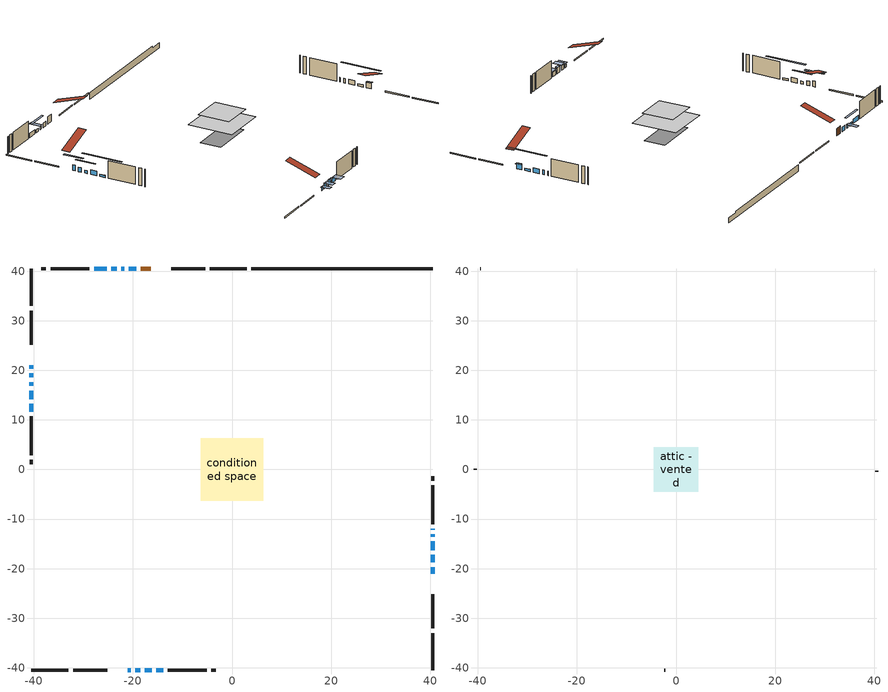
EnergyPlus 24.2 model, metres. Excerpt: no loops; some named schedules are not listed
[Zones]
conditioned space
 floor adiabatic (AdiabaticFloorConstruction): -6.29,-6.29 -6.29,6.29 6.29,6.29 6.29,-6.29 z3.2
 floor foundation (Slab1 construction): -6.16,-2.98 -6.16,2.98 6.16,2.98 6.16,-2.98 z-1.07
 wall outside (RimJoist1 construction): 2.95,40.46 -4.51,40.46 / -40.46,-40.46 -32.99,-40.46 / -40.46,40.46 -40.46,32.99 / 40.46,-40.46 40.46,-32.99 z0.76:1.06
 wall outside (RimJoist2 construction): -5.44,40.46 -12.3,40.46 / -32.06,-40.46 -25.21,-40.46 / -40.46,32.06 -40.46,25.21 / 40.46,-32.06 40.46,-25.21 z0.76:1.06
 wall outside (AdiabaticWallConstruction 1): -16.44,40.46 -18.43,40.46 z0.76:2.79
 wall outside (AdiabaticWallConstruction): -21.07,-40.46 -20.48,-40.46 / -21.78,40.46 -22.37,40.46 / -23.29,40.46 -24.36,40.46 z0.76:1.58; -19.55,-40.46 -18.53,-40.46 / -40.46,19.45 -40.46,18.58 / -19.36,40.46 -20.85,40.46 / -40.46,15.93 -40.46,14.19 / 40.46,-16.26 40.46,-14.52 / 40.46,-13.59 40.46,-13.04 / 40.46,-12.11 40.46,-11.99 / -25.29,40.46 -27.83,40.46 / -15.31,-40.46 -13.91,-40.46 z0.76:1.98; -40.46,21.06 -40.46,20.38 / 40.46,-21.06 40.46,-19.69 / -17.61,-40.46 -16.23,-40.46 z0.76:2.31; -40.46,17.65 -40.46,16.86 z0.76:1.55; 40.46,-18.76 40.46,-17.19 / -40.46,13.26 -40.46,11.69 z0.76:1.35
 wall outside (Wall1 construction): -28.76,40.46 -36.61,40.46 / -12.98,-40.46 -5.13,-40.46 / -40.46,10.76 -40.46,2.92 / 40.46,-11.06 40.46,-3.22 z0.76:5.64
 wall outside (Wall3 construction): -37.53,40.46 -38.45,40.46 / -4.2,-40.46 -3.29,-40.46 / -40.46,1.99 -40.46,1.07 / 40.46,-2.29 40.46,-1.37 z0.76:5.64
 wall foundation (FoundationWall1 construction): 3.88,40.46,-1.07 3.88,40.46,0.76 36.8,40.46,0.76 36.8,40.46,0.26 40.46,40.46,0.26 40.46,40.46,-1.07
 window (WindowConstruction 14): -21.06,-40.46 -20.48,-40.46 z0.76:1.57
 window (WindowConstruction 6): -19.55,-40.46 -18.53,-40.46 z0.76:1.98
 window (WindowConstruction 7): -40.46,21.06 -40.46,20.38 z0.76:2.31
 window (WindowConstruction 8): -40.46,19.45 -40.46,18.58 z0.76:1.98
 window (WindowConstruction 9): 40.46,-21.06 40.46,-19.69 z0.76:2.31
 window (WindowConstruction 10): -19.36,40.46 -20.85,40.46 z0.76:1.98
 window (WindowConstruction 11): -17.6,-40.46 -16.23,-40.46 z0.76:2.31
 window (WindowConstruction 12): -40.46,17.65 -40.46,16.86 z0.76:1.55
 window (WindowConstruction 15): -21.78,40.46 -22.37,40.46 z0.76:1.57
 window (WindowConstruction 13): -40.46,15.93 -40.46,14.19 z0.76:1.98
 window (WindowConstruction 16): 40.46,-18.76 40.46,-17.19 z0.76:1.35
 window (WindowConstruction 17): -40.46,13.26 -40.46,11.69 z0.76:1.35
 window (WindowConstruction): 40.46,-16.26 40.46,-14.52 z0.76:1.98
 window (WindowConstruction 1): 40.46,-13.59 40.46,-13.04 z0.76:1.98
 window (WindowConstruction 2): 40.46,-12.11 40.46,-11.99 z0.76:1.98
 window (WindowConstruction 3): -23.29,40.46 -24.36,40.46 z0.76:1.57
 window (WindowConstruction 4): -25.29,40.46 -27.83,40.46 z0.76:1.98
 window (WindowConstruction 5): -15.3,-40.46 -13.91,-40.46 z0.76:1.98
 door (Door): -16.44,40.46 -18.43,40.46 z0.76:2.79
 ceiling adiabatic (AdiabaticFloorConstruction): 6.29,-6.29 6.29,6.29 -6.29,6.29 -6.29,-6.29 z3.2
attic - vented
 floor to conditioned space (Floor1 construction Reversed): -4.45,-4.45 -4.45,4.45 4.45,4.45 4.45,-4.45 z5.64
 wall outside (Wall4 construction): -39.38,40.46 -39.53,40.46 / -2.36,-40.46 -2.21,-40.46 / -40.46,0.14 -40.46,-0.01 / 40.46,-0.44 40.46,-0.29 z0.76:5.64
 roof outside (Roof1 construction): -15.51,40.46,5.64 -15.51,31.79,8.53 -13.23,31.79,8.53 -13.23,40.46,5.64; -21.99,-40.46,5.64 -21.99,-31.79,8.53 -24.28,-31.79,8.53 -24.28,-40.46,5.64; -40.46,21.99,5.64 -31.79,21.99,8.53 -31.79,24.28,8.53 -40.46,24.28,5.64; 40.46,-21.99,5.64 31.79,-21.99,8.53 31.79,-24.28,8.53 40.46,-24.28,5.64
shading: -20.18,-40.46 -21.36,-40.46 -21.36,-42.9 -20.18,-42.9 z1.87; -18.24,-40.46 -19.85,-40.46 -19.85,-42.9 -18.24,-42.9 z2.28; -40.46,17.89 -40.46,23.55 -40.87,23.55 -40.87,17.89 z4.8; 40.46,-19.63 40.46,-21.12 41.07,-21.12 41.07,-19.63 z2.37; -16.17,-40.46 -17.67,-40.46 -17.67,-41.07 -16.17,-41.07 z2.37; -40.46,14.37 -40.46,20.14 -40.87,20.14 -40.87,14.37 z4.04; -22.66,40.46 -21.48,40.46 -21.48,43.51 -22.66,43.51 z1.87; 40.46,-12.26 40.46,-23.69 40.87,-23.69 40.87,-12.26 z6.27; -40.46,6.76 -40.46,18.19 -40.87,18.19 -40.87,6.76 z6.27; -26.85,40.46 -20.8,40.46 -20.8,40.87 -26.85,40.87 z4.06; -13.61,-40.46 -15.6,-40.46 -15.6,-42.9 -13.61,-42.9 z2.28
[Building]
Building 1: Terrain=Suburbs
[Site:Location]
Windsor AP_ON: Latitude {deg}=42.28; Longitude {deg}=-82.96; Time Zone {hr}=-5; Elevation {m}=190; Keep Site Location Information=Yes
[Site:GroundTemperature:Shallow]
6.34957, 4.46684, 4.31606, 5.20952, 8.79623, 12.3662, 15.4612, 17.4219, 17.5884, 15.9938, 12.9777, 9.51722
[Site:WaterMainsTemperature]
Calculation Method=Schedule; Temperature Schedule=mains temperature schedule
[Material] Roughness=Rough; Thermal Absorptance=0.9
Name | Thickness {m} | Conductivity {W/m-K} | Density {kg/m3} | Specific Heat {J/kg-K} | Solar Absorptance | Visible Absorptance
asphalt or fiberglass shingles | 0.00635 | 0.162714 | 1121.4 | 1465.45 | 0.4 | 0.4
ceiling stud and cavity | 0.1397 | 0.117363 | 65.682 | 1177.47 | 0.7 | 0.7
concrete 4.0 in. | 0.1016 | 1.803125 | 2242.8 | 837.4 | 0.7 | 0.7
concrete 8.0 in. | 0.2032 | 1.803125 | 2242.8 | 837.4 | 0.7 | 0.7
door material | 0.04445 | 0.053851 | 512.64 | 1214.23 | 0.7 | 0.7
exterior vertical ins | 0.00247931 | 0.029427 | 32.04 | 1214.23 | 0.7 | 0.7
floor covering | 0.0127 | 0.0433444 | 54.468 | 1339.84 | 0.6 | 0.6
floor rigid ins; wall rigid ins | 0.512978 | 0.029427 | 32.04 | 1214.23 | 0.7 | 0.7
floor stud and cavity | 0.1397 | 1.75129 | 37.0049 | 1207.88 | 0.7 | 0.7
furniture material conditioned space 1 | 0.1524 | 0.115458 | 640.8 | 1214.23 | 0.6 | 0.6
gypsum board | 0.00254 | 0.160291 | 801 | 837.4 | 0.6 | 0.6
gypsum board 1 | 0.0127 | 0.160291 | 801 | 837.4 | 0.6 | 0.6
gypsum board 2 | 0.0127 | 0.160291 | 801 | 837.4 | 0.7 | 0.7
osb sheathing 0.75 in. | 0.01905 | 0.115458 | 512.64 | 1214.23 | 0.7 | 0.7
rim joist stud and cavity | 0.0508 | 0.177588 | 50.32683 | 1063.81 | 0.6 | 0.6
rim joist stud and cavity 1 | 0.0508 | 0.182071 | 50.32683 | 1063.81 | 0.6 | 0.6
wall stud and cavity | 0.0889 | 0.204224 | 50.32683 | 1063.81 | 0.7 | 0.7
wall stud and cavity 1 | 0.0889 | 0.298361 | 50.32683 | 1063.81 | 0.7 | 0.7
wall stud and cavity 2 | 0.0889 | 6.9971 | 50.32683 | 1063.81 | 0.6 | 0.6
wall stud and cavity 3 | 0.0889 | 0.380278 | 52.3479 | 1209.89 | 0.7 | 0.7
wall stud and cavity 4 | 0.0889 | 0.391764 | 83.0341 | 1211.67 | 0.7 | 0.7
wood siding | 0.00254 | 0.102417 | 544.68 | 1172.36 | 0.25 | 0.25
wood siding 1; wood siding 2; wood siding 3 | 0.0254 | 0.102417 | 544.68 | 1172.36 | 0.7 | 0.7
[WindowMaterial:SimpleGlazingSystem]
Name | U-Factor {W/m2-K} | Solar Heat Gain Coefficient
WindowMaterial | 2.875907 | 0.52
WindowMaterial 1 | 2.89521 | 0.5
WindowMaterial 10 | 2.89237 | 0.56
WindowMaterial 11 | 2.989467 | 0.41
WindowMaterial 2 | 3.01445 | 0.22
WindowMaterial 3 | 2.93325 | 0.48
WindowMaterial 4 | 2.8884 | 0.54
WindowMaterial 5 | 2.87761 | 0.54
WindowMaterial 6 | 2.90373 | 0.52
WindowMaterial 7 | 2.91168 | 0.5
WindowMaterial 8 | 2.91111 | 0.49
WindowMaterial 9 | 2.86682 | 0.58
[Construction]
AdiabaticFloorConstruction: floor stud and cavity, floor rigid ins, osb sheathing 0.75 in., floor covering
AdiabaticWallConstruction: wood siding 2, wall rigid ins, wall stud and cavity 3, gypsum board 1
AdiabaticWallConstruction 1: wood siding 3, wall rigid ins, wall stud and cavity 3, gypsum board 1
Door: door material
Floor1 construction Reversed: gypsum board 1, ceiling stud and cavity
FoundationWall1 construction: concrete 8.0 in., gypsum board 2
furniture construction conditioned space 1: furniture material conditioned space 1
PartitionWallConstruction: gypsum board 1, wall stud and cavity 4, gypsum board 1
RimJoist1 construction: wood siding 1, rim joist stud and cavity
RimJoist2 construction: wood siding 1, rim joist stud and cavity 1
Roof1 construction: asphalt or fiberglass shingles
Slab1 construction: concrete 4.0 in.
Wall1 construction: wood siding, wall stud and cavity, gypsum board
Wall3 construction: wood siding, wall stud and cavity 1, gypsum board
Wall4 construction: wood siding, wall stud and cavity 2
WindowConstruction; WindowConstruction 11; WindowConstruction 13: WindowMaterial
WindowConstruction 1: WindowMaterial 1
WindowConstruction 10: WindowMaterial 8
WindowConstruction 12: WindowMaterial 9
WindowConstruction 14; WindowConstruction 15: WindowMaterial 10
WindowConstruction 16; WindowConstruction 17: WindowMaterial 11
WindowConstruction 2: WindowMaterial 2
WindowConstruction 3: WindowMaterial 3
WindowConstruction 4: WindowMaterial 4
WindowConstruction 5: WindowMaterial 5
WindowConstruction 6: WindowMaterial 6
WindowConstruction 7; WindowConstruction 8; WindowConstruction 9: WindowMaterial 7
[Zone] Multiplier=1; Part of Total Floor Area=Yes
Name | Volume {m3}
attic - vented | 37.1129
conditioned space | 527.6
[Space]
Name | Zone | Volume {m3}
attic - vented 1 | attic - vented | 37.1129
conditioned space 1 | conditioned space | 527.6
[ZoneInfiltration:EffectiveLeakageArea]
infil attic - vented 1: Zone or Space=attic - vented 1; Schedule=Always On Discrete; Effective Air Leakage Area {cm2}=3517.78; Stack Coefficient=0.000539982; Wind Coefficient=1.57004e-05
[ZoneMixing]
whole house fan mix: Zone or Space=attic - vented; Schedule=Always On Continuous; Design Flow Rate Calculation Method=Flow/Zone; Design Flow Rate {m3/s}=0; Source Zone or Space=conditioned space
[SurfaceProperty:ExposedFoundationPerimeter]
Slab1: Exposed Perimeter Calculation Method=TotalExposedPerimeter; Total Exposed Perimeter {m}=36.577
[InternalMass] Zone or ZoneList=conditioned space; Space or SpaceList=conditioned space 1
Name | Construction | Surface Area {m2}
furniture mass conditioned space 1 | furniture construction conditioned space 1 | 92.7202
partition wall mass | PartitionWallConstruction | 231.801
[Lights]
interior lighting: Zone or ZoneList or Space or SpaceList=conditioned space 1; Schedule=interior lighting schedule; Design Level Calculation Method=LightingLevel; Lighting Level {W}=343.2; Return Air Fraction=0; Fraction Radiant=0.6; Fraction Visible=0.2; Fraction Replaceable=1
[People]
occupants: Zone or ZoneList or Space or SpaceList=conditioned space 1; Number of People Schedule=occupants schedule; Number of People Calculation Method=People; Number of People=3; Fraction Radiant=0.314171; Sensible Heat Fraction=0.56303; Activity Level Schedule=occupants activity schedule; Carbon Dioxide Generation Rate {m3/s-W}=0; Enable ASHRAE 55 Comfort Warnings=No; Mean Radiant Temperature Calculation Type=EnclosureAveraged
[ElectricEquipment] Zone or ZoneList or Space or SpaceList=conditioned space 1; Design Level Calculation Method=EquipmentLevel
Name | Schedule | Design Level {W} | Fraction Latent | Fraction Radiant | Fraction Lost
clothes dryer | clothes dryer schedule | 140.772 | 0.015 | 0.081 | 0.85
clothes washer | clothes washer schedule | 32.1985 | 0.03 | 0.162 | 0.7
cooking range | cooking range schedule | 215.147 | 0.08 | 0.432 | 0.2
dishwasher | dishwasher schedule | 66.8632 | 0.3 | 0.18 | 0.4
fridge | fridge schedule | 72.9452 | 0 | 0.6 | 0
mech vent bath fan 0 | mech vent bath fan 0 schedule | 50.2 | 0 | 0 | 1
mech vent bath fan 1 | mech vent bath fan 1 schedule | 50.2 | 0 | 0 | 1
mech vent house fan | mech vent house fan schedule | 0 | 0 | 0 | 1
mech vent house fan cfis | mech vent house fan cfis schedule | 0 | 0 | 0 | 0
misc plug loads | misc plug loads schedule | 494.7 | 0.045 | 0.513 | 0.1
whole house fan | Always On Discrete | 0 | 0 | 0 | 1
[OtherEquipment] Zone or ZoneList or Space or SpaceList=conditioned space 1; Design Level Calculation Method=EquipmentLevel
Name | Fuel Type | Schedule | Design Level {W} | Fraction Latent | Fraction Radiant | Fraction Lost
clothes dryer 1 | Electricity | clothes dryer schedule | 0 | 0.015 | 0.081 | 0.85
cooking range 1 | Electricity | cooking range schedule | 0 | 0.08 | 0.432 | 0.2
general water use latent | None | general water use schedule | 62.594 | 1 | 0 | 0
general water use sensible | None | general water use schedule | -61.6891 | 0 | 0.6 | 0
mech vent house fan latent load | None | Always On Discrete | 0 | 1 | 0 | 0
mech vent house fan sensible load | None | Always On Discrete | 0 | 0 | 0 | 0
water heater energy adjustment1 | NaturalGas | Always On Discrete | 0.01 | 0 | 0 | 1
[ZoneInfiltration:DesignFlowRate] Zone or ZoneList or Space or SpaceList=conditioned space 1; Schedule=Always On Discrete; Design Flow Rate Calculation Method=Flow/Zone; Design Flow Rate {m3/s}=0
infil flow; natural vent flow; whole house fan flow
[Foundation:Kiva]
Foundation Kiva 1: Initial Indoor Air Temperature {C}=18; Wall Height Above Grade {m}=0.759988; Wall Depth Below Slab {m}=0.2032; Custom Block Material Name 1=exterior vertical ins; Custom Block Depth 1 {m}=1.82999; Custom Block X Position 1 {m}=0.2159; Custom Block Z Position 1 {m}=0
[Foundation:Kiva:Settings]
Soil Conductivity {W/m-K}=0.849921; Soil Density {kg/m3}=1842.3; Soil Specific Heat {J/kg-K}=418.7; Ground Solar Absorptivity=0.9; Ground Thermal Absorptivity=0.9; Ground Surface Roughness {m}=0.03; Far-Field Width {m}=40; Deep-Ground Boundary Condition=ZeroFlux; Deep-Ground Depth {m}=40; Minimum Cell Dimension {m}=0.2; Maximum Cell Growth Coefficient=3; Simulation Timestep=Timestep
[Exterior:Lights]
exterior lighting: Schedule=exterior lighting schedule; Design Level {W}=75.6
[Schedule:Constant]
Name | Hourly Value
Always On Continuous; mech vent house fan schedule; mech vent house fan cfis schedule; Always On Discrete | 1
occupants activity schedule | 117.228
fridge schedule | 0
[Schedule:Week:Daily]
interior lighting schedule Week Rule - Jan1-Jan27: interior lighting schedule day, interior lighting schedule day, interior lighting schedule day, interior lighting schedule day, interior lighting schedule day, interior lighting schedule day, interior lighting schedule day, interior lighting schedule default day, interior lighting schedule default day, interior lighting schedule default day, interior lighting schedule default day, interior lighting schedule default day
interior lighting schedule Week Rule - Jan28-Feb3: interior lighting schedule day, interior lighting schedule day, interior lighting schedule day, interior lighting schedule day, interior lighting schedule day 1, interior lighting schedule day 1, interior lighting schedule day 1, interior lighting schedule default day, interior lighting schedule default day, interior lighting schedule default day, interior lighting schedule default day, interior lighting schedule default day
interior lighting schedule Week Rule - Feb4-Feb24: interior lighting schedule day 1, interior lighting schedule day 1, interior lighting schedule day 1, interior lighting schedule day 1, interior lighting schedule day 1, interior lighting schedule day 1, interior lighting schedule day 1, interior lighting schedule default day, interior lighting schedule default day, interior lighting schedule default day, interior lighting schedule default day, interior lighting schedule default day
interior lighting schedule Week Rule - Feb25-Mar3: interior lighting schedule day 1, interior lighting schedule day 1, interior lighting schedule day 1, interior lighting schedule day 1, interior lighting schedule day 2, interior lighting schedule day 2, interior lighting schedule day 2, interior lighting schedule default day, interior lighting schedule default day, interior lighting schedule default day, interior lighting schedule default day, interior lighting schedule default day
interior lighting schedule Week Rule - Mar4-Mar31: interior lighting schedule day 2, interior lighting schedule day 2, interior lighting schedule day 2, interior lighting schedule day 2, interior lighting schedule day 2, interior lighting schedule day 2, interior lighting schedule day 2, interior lighting schedule default day, interior lighting schedule default day, interior lighting schedule default day, interior lighting schedule default day, interior lighting schedule default day
interior lighting schedule Week Rule - Apr1-Apr28: interior lighting schedule day 3, interior lighting schedule day 3, interior lighting schedule day 3, interior lighting schedule day 3, interior lighting schedule day 3, interior lighting schedule day 3, interior lighting schedule day 3, interior lighting schedule default day, interior lighting schedule default day, interior lighting schedule default day, interior lighting schedule default day, interior lighting schedule default day
interior lighting schedule Week Rule - Apr29-May5: interior lighting schedule day 3, interior lighting schedule day 3, interior lighting schedule day 4, interior lighting schedule day 4, interior lighting schedule day 4, interior lighting schedule day 4, interior lighting schedule day 4, interior lighting schedule default day, interior lighting schedule default day, interior lighting schedule default day, interior lighting schedule default day, interior lighting schedule default day
interior lighting schedule Week Rule - May6-May26: interior lighting schedule day 4, interior lighting schedule day 4, interior lighting schedule day 4, interior lighting schedule day 4, interior lighting schedule day 4, interior lighting schedule day 4, interior lighting schedule day 4, interior lighting schedule default day, interior lighting schedule default day, interior lighting schedule default day, interior lighting schedule default day, interior lighting schedule default day
interior lighting schedule Week Rule - May27-Jun2: interior lighting schedule day 4, interior lighting schedule day 4, interior lighting schedule day 4, interior lighting schedule day 4, interior lighting schedule day 4, interior lighting schedule day 5, interior lighting schedule day 5, interior lighting schedule default day, interior lighting schedule default day, interior lighting schedule default day, interior lighting schedule default day, interior lighting schedule default day
interior lighting schedule Week Rule - Jun3-Jun30: interior lighting schedule day 5, interior lighting schedule day 5, interior lighting schedule day 5, interior lighting schedule day 5, interior lighting schedule day 5, interior lighting schedule day 5, interior lighting schedule day 5, interior lighting schedule default day, interior lighting schedule default day, interior lighting schedule default day, interior lighting schedule default day, interior lighting schedule default day
interior lighting schedule Week Rule - Jul1-Jul28: interior lighting schedule day 6, interior lighting schedule day 6, interior lighting schedule day 6, interior lighting schedule day 6, interior lighting schedule day 6, interior lighting schedule day 6, interior lighting schedule day 6, interior lighting schedule default day, interior lighting schedule default day, interior lighting schedule default day, interior lighting schedule default day, interior lighting schedule default day
interior lighting schedule Week Rule - Jul29-Aug4: interior lighting schedule day 6, interior lighting schedule day 6, interior lighting schedule day 6, interior lighting schedule day 7, interior lighting schedule day 7, interior lighting schedule day 7, interior lighting schedule day 7, interior lighting schedule default day, interior lighting schedule default day, interior lighting schedule default day, interior lighting schedule default day, interior lighting schedule default day
interior lighting schedule Week Rule - Aug5-Aug25: interior lighting schedule day 7, interior lighting schedule day 7, interior lighting schedule day 7, interior lighting schedule day 7, interior lighting schedule day 7, interior lighting schedule day 7, interior lighting schedule day 7, interior lighting schedule default day, interior lighting schedule default day, interior lighting schedule default day, interior lighting schedule default day, interior lighting schedule default day
interior lighting schedule Week Rule - Aug26-Sep1: interior lighting schedule day 7, interior lighting schedule day 7, interior lighting schedule day 7, interior lighting schedule day 7, interior lighting schedule day 7, interior lighting schedule day 7, interior lighting schedule day 8, interior lighting schedule default day, interior lighting schedule default day, interior lighting schedule default day, interior lighting schedule default day, interior lighting schedule default day
interior lighting schedule Week Rule - Sep2-Sep29: interior lighting schedule day 8, interior lighting schedule day 8, interior lighting schedule day 8, interior lighting schedule day 8, interior lighting schedule day 8, interior lighting schedule day 8, interior lighting schedule day 8, interior lighting schedule default day, interior lighting schedule default day, interior lighting schedule default day, interior lighting schedule default day, interior lighting schedule default day
interior lighting schedule Week Rule - Sep30-Oct6: interior lighting schedule day 8, interior lighting schedule day 9, interior lighting schedule day 9, interior lighting schedule day 9, interior lighting schedule day 9, interior lighting schedule day 9, interior lighting schedule day 9, interior lighting schedule default day, interior lighting schedule default day, interior lighting schedule default day, interior lighting schedule default day, interior lighting schedule default day
interior lighting schedule Week Rule - Oct7-Oct27: interior lighting schedule day 9, interior lighting schedule day 9, interior lighting schedule day 9, interior lighting schedule day 9, interior lighting schedule day 9, interior lighting schedule day 9, interior lighting schedule day 9, interior lighting schedule default day, interior lighting schedule default day, interior lighting schedule default day, interior lighting schedule default day, interior lighting schedule default day
interior lighting schedule Week Rule - Oct28-Nov3: interior lighting schedule day 9, interior lighting schedule day 9, interior lighting schedule day 9, interior lighting schedule day 9, interior lighting schedule day 10, interior lighting schedule day 10, interior lighting schedule day 10, interior lighting schedule default day, interior lighting schedule default day, interior lighting schedule default day, interior lighting schedule default day, interior lighting schedule default day
interior lighting schedule Week Rule - Nov4-Nov24: interior lighting schedule day 10, interior lighting schedule day 10, interior lighting schedule day 10, interior lighting schedule day 10, interior lighting schedule day 10, interior lighting schedule day 10, interior lighting schedule day 10, interior lighting schedule default day, interior lighting schedule default day, interior lighting schedule default day, interior lighting schedule default day, interior lighting schedule default day
interior lighting schedule Week Rule - Nov25-Dec1: interior lighting schedule day 10, interior lighting schedule day 10, interior lighting schedule day 10, interior lighting schedule day 10, interior lighting schedule day 10, interior lighting schedule day 10, interior lighting schedule day 11, interior lighting schedule default day, interior lighting schedule default day, interior lighting schedule default day, interior lighting schedule default day, interior lighting schedule default day
interior lighting schedule Week Rule - Dec2-Dec31: interior lighting schedule day 11, interior lighting schedule day 11, interior lighting schedule day 11, interior lighting schedule day 11, interior lighting schedule day 11, interior lighting schedule day 11, interior lighting schedule day 11, interior lighting schedule default day, interior lighting schedule default day, interior lighting schedule default day, interior lighting schedule default day, interior lighting schedule default day
occupants schedule Week Rule - Jan1-Dec31: occupants schedule day, occupants schedule day, occupants schedule day, occupants schedule day, occupants schedule day, occupants schedule day, occupants schedule day, occupants schedule default day, occupants schedule default day, occupants schedule default day, occupants schedule default day, occupants schedule default day
clothes dryer schedule Week Rule - Jan1-Dec31: clothes dryer schedule day, clothes dryer schedule day, clothes dryer schedule day, clothes dryer schedule day, clothes dryer schedule day, clothes dryer schedule day, clothes dryer schedule day, clothes dryer schedule default day, clothes dryer schedule default day, clothes dryer schedule default day, clothes dryer schedule default day, clothes dryer schedule default day
clothes washer schedule Week Rule - Jan1-Dec31: clothes washer schedule day, clothes washer schedule day, clothes washer schedule day, clothes washer schedule day, clothes washer schedule day, clothes washer schedule day, clothes washer schedule day, clothes washer schedule default day, clothes washer schedule default day, clothes washer schedule default day, clothes washer schedule default day, clothes washer schedule default day
cooking range schedule Week Rule - Jan1-Dec31: cooking range schedule day, cooking range schedule day, cooking range schedule day, cooking range schedule day, cooking range schedule day, cooking range schedule day, cooking range schedule day, cooking range schedule default day, cooking range schedule default day, cooking range schedule default day, cooking range schedule default day, cooking range schedule default day
dishwasher schedule Week Rule - Jan1-Dec31: dishwasher schedule day, dishwasher schedule day, dishwasher schedule day, dishwasher schedule day, dishwasher schedule day, dishwasher schedule day, dishwasher schedule day, dishwasher schedule default day, dishwasher schedule default day, dishwasher schedule default day, dishwasher schedule default day, dishwasher schedule default day
mech vent bath fan 0 schedule Week Rule - Jan1-Dec31: mech vent bath fan 0 schedule day, mech vent bath fan 0 schedule day, mech vent bath fan 0 schedule day, mech vent bath fan 0 schedule day, mech vent bath fan 0 schedule day, mech vent bath fan 0 schedule day, mech vent bath fan 0 schedule day, mech vent bath fan 0 schedule default day, mech vent bath fan 0 schedule default day, mech vent bath fan 0 schedule default day, mech vent bath fan 0 schedule default day, mech vent bath fan 0 schedule default day
mech vent bath fan 1 schedule Week Rule - Jan1-Dec31: mech vent bath fan 1 schedule day, mech vent bath fan 1 schedule day, mech vent bath fan 1 schedule day, mech vent bath fan 1 schedule day, mech vent bath fan 1 schedule day, mech vent bath fan 1 schedule day, mech vent bath fan 1 schedule day, mech vent bath fan 1 schedule default day, mech vent bath fan 1 schedule default day, mech vent bath fan 1 schedule default day, mech vent bath fan 1 schedule default day, mech vent bath fan 1 schedule default day
misc plug loads schedule Week Rule - Jan1-Dec31: misc plug loads schedule day, misc plug loads schedule day, misc plug loads schedule day, misc plug loads schedule day, misc plug loads schedule day, misc plug loads schedule day, misc plug loads schedule day, misc plug loads schedule default day, misc plug loads schedule default day, misc plug loads schedule default day, misc plug loads schedule default day, misc plug loads schedule default day
general water use schedule Week Rule - Jan1-Dec31: general water use schedule day, general water use schedule day, general water use schedule day, general water use schedule day, general water use schedule day, general water use schedule day, general water use schedule day, general water use schedule default day, general water use schedule default day, general water use schedule default day, general water use schedule default day, general water use schedule default day
exterior lighting schedule Week Rule - Jan1-Jan27: exterior lighting schedule day, exterior lighting schedule day, exterior lighting schedule day, exterior lighting schedule day, exterior lighting schedule day, exterior lighting schedule day, exterior lighting schedule day, exterior lighting schedule default day, exterior lighting schedule default day, exterior lighting schedule default day, exterior lighting schedule default day, exterior lighting schedule default day
exterior lighting schedule Week Rule - Jan28-Feb3: exterior lighting schedule day, exterior lighting schedule day, exterior lighting schedule day, exterior lighting schedule day, exterior lighting schedule day 1, exterior lighting schedule day 1, exterior lighting schedule day 1, exterior lighting schedule default day, exterior lighting schedule default day, exterior lighting schedule default day, exterior lighting schedule default day, exterior lighting schedule default day
exterior lighting schedule Week Rule - Feb4-Feb24: exterior lighting schedule day 1, exterior lighting schedule day 1, exterior lighting schedule day 1, exterior lighting schedule day 1, exterior lighting schedule day 1, exterior lighting schedule day 1, exterior lighting schedule day 1, exterior lighting schedule default day, exterior lighting schedule default day, exterior lighting schedule default day, exterior lighting schedule default day, exterior lighting schedule default day
exterior lighting schedule Week Rule - Feb25-Mar3: exterior lighting schedule day 1, exterior lighting schedule day 1, exterior lighting schedule day 1, exterior lighting schedule day 1, exterior lighting schedule day 2, exterior lighting schedule day 2, exterior lighting schedule day 2, exterior lighting schedule default day, exterior lighting schedule default day, exterior lighting schedule default day, exterior lighting schedule default day, exterior lighting schedule default day
exterior lighting schedule Week Rule - Mar4-Mar31: exterior lighting schedule day 2, exterior lighting schedule day 2, exterior lighting schedule day 2, exterior lighting schedule day 2, exterior lighting schedule day 2, exterior lighting schedule day 2, exterior lighting schedule day 2, exterior lighting schedule default day, exterior lighting schedule default day, exterior lighting schedule default day, exterior lighting schedule default day, exterior lighting schedule default day
exterior lighting schedule Week Rule - Apr1-Apr28: exterior lighting schedule day 3, exterior lighting schedule day 3, exterior lighting schedule day 3, exterior lighting schedule day 3, exterior lighting schedule day 3, exterior lighting schedule day 3, exterior lighting schedule day 3, exterior lighting schedule default day, exterior lighting schedule default day, exterior lighting schedule default day, exterior lighting schedule default day, exterior lighting schedule default day
exterior lighting schedule Week Rule - Apr29-May5: exterior lighting schedule day 3, exterior lighting schedule day 3, exterior lighting schedule day 4, exterior lighting schedule day 4, exterior lighting schedule day 4, exterior lighting schedule day 4, exterior lighting schedule day 4, exterior lighting schedule default day, exterior lighting schedule default day, exterior lighting schedule default day, exterior lighting schedule default day, exterior lighting schedule default day
exterior lighting schedule Week Rule - May6-May26: exterior lighting schedule day 4, exterior lighting schedule day 4, exterior lighting schedule day 4, exterior lighting schedule day 4, exterior lighting schedule day 4, exterior lighting schedule day 4, exterior lighting schedule day 4, exterior lighting schedule default day, exterior lighting schedule default day, exterior lighting schedule default day, exterior lighting schedule default day, exterior lighting schedule default day
exterior lighting schedule Week Rule - May27-Jun2: exterior lighting schedule day 4, exterior lighting schedule day 4, exterior lighting schedule day 4, exterior lighting schedule day 4, exterior lighting schedule day 4, exterior lighting schedule day 5, exterior lighting schedule day 5, exterior lighting schedule default day, exterior lighting schedule default day, exterior lighting schedule default day, exterior lighting schedule default day, exterior lighting schedule default day
exterior lighting schedule Week Rule - Jun3-Jun30: exterior lighting schedule day 5, exterior lighting schedule day 5, exterior lighting schedule day 5, exterior lighting schedule day 5, exterior lighting schedule day 5, exterior lighting schedule day 5, exterior lighting schedule day 5, exterior lighting schedule default day, exterior lighting schedule default day, exterior lighting schedule default day, exterior lighting schedule default day, exterior lighting schedule default day
exterior lighting schedule Week Rule - Jul1-Jul28: exterior lighting schedule day 6, exterior lighting schedule day 6, exterior lighting schedule day 6, exterior lighting schedule day 6, exterior lighting schedule day 6, exterior lighting schedule day 6, exterior lighting schedule day 6, exterior lighting schedule default day, exterior lighting schedule default day, exterior lighting schedule default day, exterior lighting schedule default day, exterior lighting schedule default day
exterior lighting schedule Week Rule - Jul29-Aug4: exterior lighting schedule day 6, exterior lighting schedule day 6, exterior lighting schedule day 6, exterior lighting schedule day 7, exterior lighting schedule day 7, exterior lighting schedule day 7, exterior lighting schedule day 7, exterior lighting schedule default day, exterior lighting schedule default day, exterior lighting schedule default day, exterior lighting schedule default day, exterior lighting schedule default day
exterior lighting schedule Week Rule - Aug5-Aug25: exterior lighting schedule day 7, exterior lighting schedule day 7, exterior lighting schedule day 7, exterior lighting schedule day 7, exterior lighting schedule day 7, exterior lighting schedule day 7, exterior lighting schedule day 7, exterior lighting schedule default day, exterior lighting schedule default day, exterior lighting schedule default day, exterior lighting schedule default day, exterior lighting schedule default day
exterior lighting schedule Week Rule - Aug26-Sep1: exterior lighting schedule day 7, exterior lighting schedule day 7, exterior lighting schedule day 7, exterior lighting schedule day 7, exterior lighting schedule day 7, exterior lighting schedule day 7, exterior lighting schedule day 8, exterior lighting schedule default day, exterior lighting schedule default day, exterior lighting schedule default day, exterior lighting schedule default day, exterior lighting schedule default day
[Schedule:Year]
interior lighting schedule: interior lighting schedule Week Rule - Jan1-Jan27, 1, 1, 1, 27, interior lighting schedule Week Rule - Jan28-Feb3, 1, 28, 2, 3, interior lighting schedule Week Rule - Feb4-Feb24, 2, 4, 2, 24, interior lighting schedule Week Rule - Feb25-Mar3, 2, 25, 3, 3, interior lighting schedule Week Rule - Mar4-Mar31, 3, 4, 3, 31, interior lighting schedule Week Rule - Apr1-Apr28, 4, 1, 4, 28, interior lighting schedule Week Rule - Apr29-May5, 4, 29, 5, 5, interior lighting schedule Week Rule - May6-May26, 5, 6, 5, 26, interior lighting schedule Week Rule - May27-Jun2, 5, 27, 6, 2, interior lighting schedule Week Rule - Jun3-Jun30, 6, 3, 6, 30, interior lighting schedule Week Rule - Jul1-Jul28, 7, 1, 7, 28, interior lighting schedule Week Rule - Jul29-Aug4, 7, 29, 8, 4, interior lighting schedule Week Rule - Aug5-Aug25, 8, 5, 8, 25, interior lighting schedule Week Rule - Aug26-Sep1, 8, 26, 9, 1, interior lighting schedule Week Rule - Sep2-Sep29, 9, 2, 9, 29, interior lighting schedule Week Rule - Sep30-Oct6, 9, 30, 10, 6, interior lighting schedule Week Rule - Oct7-Oct27, 10, 7, 10, 27, interior lighting schedule Week Rule - Oct28-Nov3, 10, 28, 11, 3, interior lighting schedule Week Rule - Nov4-Nov24, 11, 4, 11, 24, interior lighting schedule Week Rule - Nov25-Dec1, 11, 25, 12, 1, interior lighting schedule Week Rule - Dec2-Dec31, 12, 2, 12, 31
occupants schedule: occupants schedule Week Rule - Jan1-Dec31, 1, 1, 12, 31
clothes dryer schedule: clothes dryer schedule Week Rule - Jan1-Dec31, 1, 1, 12, 31
clothes washer schedule: clothes washer schedule Week Rule - Jan1-Dec31, 1, 1, 12, 31
cooking range schedule: cooking range schedule Week Rule - Jan1-Dec31, 1, 1, 12, 31
dishwasher schedule: dishwasher schedule Week Rule - Jan1-Dec31, 1, 1, 12, 31
mech vent bath fan 0 schedule: mech vent bath fan 0 schedule Week Rule - Jan1-Dec31, 1, 1, 12, 31
mech vent bath fan 1 schedule: mech vent bath fan 1 schedule Week Rule - Jan1-Dec31, 1, 1, 12, 31
misc plug loads schedule: misc plug loads schedule Week Rule - Jan1-Dec31, 1, 1, 12, 31
general water use schedule: general water use schedule Week Rule - Jan1-Dec31, 1, 1, 12, 31
exterior lighting schedule: exterior lighting schedule Week Rule - Jan1-Jan27, 1, 1, 1, 27, exterior lighting schedule Week Rule - Jan28-Feb3, 1, 28, 2, 3, exterior lighting schedule Week Rule - Feb4-Feb24, 2, 4, 2, 24, exterior lighting schedule Week Rule - Feb25-Mar3, 2, 25, 3, 3, exterior lighting schedule Week Rule - Mar4-Mar31, 3, 4, 3, 31, exterior lighting schedule Week Rule - Apr1-Apr28, 4, 1, 4, 28, exterior lighting schedule Week Rule - Apr29-May5, 4, 29, 5, 5, exterior lighting schedule Week Rule - May6-May26, 5, 6, 5, 26, exterior lighting schedule Week Rule - May27-Jun2, 5, 27, 6, 2, exterior lighting schedule Week Rule - Jun3-Jun30, 6, 3, 6, 30, exterior lighting schedule Week Rule - Jul1-Jul28, 7, 1, 7, 28, exterior lighting schedule Week Rule - Jul29-Aug4, 7, 29, 8, 4, exterior lighting schedule Week Rule - Aug5-Aug25, 8, 5, 8, 25, exterior lighting schedule Week Rule - Aug26-Sep1, 8, 26, 9, 1, exterior lighting schedule Week Rule - Sep2-Sep29, 9, 2, 9, 29, exterior lighting schedule Week Rule - Sep30-Oct6, 9, 30, 10, 6, exterior lighting schedule Week Rule - Oct7-Oct27, 10, 7, 10, 27, exterior lighting schedule Week Rule - Oct28-Nov3, 10, 28, 11, 3, exterior lighting schedule Week Rule - Nov4-Nov24, 11, 4, 11, 24, exterior lighting schedule Week Rule - Nov25-Dec1, 11, 25, 12, 1, exterior lighting schedule Week Rule - Dec2-Dec31, 12, 2, 12, 31
[Schedule:Compact]
mains temperature schedule: Through: 01/01, For: AllDays, Until: 24:00, 9.71556, Through: 01/02, For: AllDays, Until: 24:00, 9.65056, Through: 01/03, For: AllDays, Until: 24:00, 9.58667, Through: 01/04, For: AllDays, Until: 24:00, 9.52389, Through: 01/05, For: AllDays, Until: 24:00, 9.46278, Through: 01/06, For: AllDays, Until: 24:00, 9.40278, Through: 01/07, For: AllDays, Until: 24:00, 9.34444, Through: 01/08, For: AllDays, Until: 24:00, 9.28778, Through: 01/09, For: AllDays, Until: 24:00, 9.23222, Through: 01/10, For: AllDays, Until: 24:00, 9.17778, Through: 01/11, For: AllDays, Until: 24:00, 9.125, Through: 01/12, For: AllDays, Until: 24:00, 9.07389, Through: 01/13, For: AllDays, Until: 24:00, 9.02444, Through: 01/14, For: AllDays, Until: 24:00, 8.97611, Through: 01/15, For: AllDays, Until: 24:00, 8.92944, Through: 01/16, For: AllDays, Until: 24:00, 8.88444, Through: 01/17, For: AllDays, Until: 24:00, 8.84056, Through: 01/18, For: AllDays, Until: 24:00, 8.79889, Through: 01/19, For: AllDays, Until: 24:00, 8.75833, Through: 01/20, For: AllDays, Until: 24:00, 8.71944, Through: 01/21, For: AllDays, Until: 24:00, 8.68222, Through: 01/22, For: AllDays, Until: 24:00, 8.64667, Through: 01/23, For: AllDays, Until: 24:00, 8.61222, Through: 01/24, For: AllDays, Until: 24:00, 8.58, Through: 01/25, For: AllDays, Until: 24:00, 8.54944, Through: 01/26, For: AllDays, Until: 24:00, 8.52, Through: 01/27, For: AllDays, Until: 24:00, 8.49278, Through: 01/28, For: AllDays, Until: 24:00, 8.46722, Through: 01/29, For: AllDays, Until: 24:00, 8.44278, Through: 01/30, For: AllDays, Until: 24:00, 8.42056, Through: 01/31, For: AllDays, Until: 24:00, 8.39944, Through: 02/01, For: AllDays, Until: 24:00, 8.38056, Through: 02/02, For: AllDays, Until: 24:00, 8.36333, Through: 02/03, For: AllDays, Until: 24:00, 8.34778, Through: 02/04, For: AllDays, Until: 24:00, 8.33389, Through: 02/05, For: AllDays, Until: 24:00, 8.32167, Through: 02/06, For: AllDays, Until: 24:00, 8.31111, Through: 02/07, For: AllDays, Until: 24:00, 8.30222, Through: 02/08, For: AllDays, Until: 24:00, 8.295, Through: 02/09, For: AllDays, Until: 24:00, 8.29, Through: 02/10, For: AllDays, Until: 24:00, 8.28611, Through: 02/11, For: AllDays, Until: 24:00, 8.28444, Through: 02/12, For: AllDays, Until: 24:00, 8.28444, Through: 02/13, For: AllDays, Until: 24:00, 8.28611, Through: 02/14, For: AllDays, Until: 24:00, 8.28889, Through: 02/15, For: AllDays, Until: 24:00, 8.29444, Through: 02/16, For: AllDays, Until: 24:00, 8.30111, Through: 02/17, For: AllDays, Until: 24:00, 8.30944, Through: 02/18, For: AllDays, Until: 24:00, 8.31944, Through: 02/19, For: AllDays, Until: 24:00, 8.33167, Through: 02/20, For: AllDays, Until: 24:00, 8.345, Through: 02/21, For: AllDays, Until: 24:00, 8.36056, Through: 02/22, For: AllDays, Until: 24:00, 8.37778, Through: 02/23, For: AllDays, Until: 24:00, 8.39611, Through: 02/24, For: AllDays, Until: 24:00, 8.41667, Through: 02/25, For: AllDays, Until: 24:00, 8.43889, Through: 02/26, For: AllDays, Until: 24:00, 8.46278, Through: 02/27, For: AllDays, Until: 24:00, 8.48833, Through: 02/28, For: AllDays, Until: 24:00, 8.51556, Through: 03/01, For: AllDays, Until: 24:00, 8.54444, Through: 03/02, For: AllDays, Until: 24:00, 8.575, Through: 03/03, For: AllDays, Until: 24:00, 8.60667, Through: 03/04, For: AllDays, Until: 24:00, 8.64056, Through: 03/05, For: AllDays, Until: 24:00, 8.67611, Through: 03/06, For: AllDays, Until: 24:00, 8.71278, Through: 03/07, For: AllDays, Until: 24:00, 8.75167, Through: 03/08, For: AllDays, Until: 24:00, 8.79167, Through: 03/09, For: AllDays, Until: 24:00, 8.83333, Through: 03/10, For: AllDays, Until: 24:00, 8.87667, Through: 03/11, For: AllDays, Until: 24:00, 8.92167, Through: 03/12, For: AllDays, Until: 24:00, 8.96833, Through: 03/13, For: AllDays, Until: 24:00, 9.01611, Through: 03/14, For: AllDays, Until: 24:00, 9.06556, Through: 03/15, For: AllDays, Until: 24:00, 9.11667, Through: 03/16, For: AllDays, Until: 24:00, 9.16889, Through: 03/17, For: AllDays, Until: 24:00, 9.22278, Through: 03/18, For: AllDays, Until: 24:00, 9.27833, Through: 03/19, For: AllDays, Until: 24:00, 9.335, Through: 03/20, For: AllDays, Until: 24:00, 9.39333, Through: 03/21, For: AllDays, Until: 24:00, 9.45278, Through: 03/22, For: AllDays, Until: 24:00, 9.51389, Through: 03/23, For: AllDays, Until: 24:00, 9.57611, Through: 03/24, For: AllDays, Until: 24:00, 9.64, Through: 03/25, For: AllDays, Until: 24:00, 9.705, Through: 03/26, For: AllDays, Until: 24:00, 9.77111, Through: 03/27, For: AllDays, Until: 24:00, 9.83889, Through: 03/28, For: AllDays, Until: 24:00, 9.90778, Through: 03/29, For: AllDays, Until: 24:00, 9.97778, Through: 03/30, For: AllDays, Until: 24:00, 10.0489, Through: 03/31, For: AllDays, Until: 24:00, 10.1217, Through: 04/01, For: AllDays, Until: 24:00, 10.1956, Through: 04/02, For: AllDays, Until: 24:00, 10.2706, Through: 04/03, For: AllDays, Until: 24:00, 10.3461, Through: 04/04, For: AllDays, Until: 24:00, 10.4233, Through: 04/05, For: AllDays, Until: 24:00, 10.5017, Through: 04/06, For: AllDays, Until: 24:00, 10.5811, Through: 04/07, For: AllDays, Until: 24:00, 10.6617, Through: 04/08, For: AllDays, Until: 24:00, 10.7428, Through: 04/09, For: AllDays, Until: 24:00, 10.825, Through: 04/10, For: AllDays, Until: 24:00, 10.9089, Through: 04/11, For: AllDays, Until: 24:00, 10.9928, Through: 04/12, For: AllDays, Until: 24:00, 11.0783, Through: 04/13, For: AllDays, Until: 24:00, 11.1644, Through: 04/14, For: AllDays, Until: 24:00, 11.2517, Through: 04/15, For: AllDays, Until: 24:00, 11.3394, Through: 04/16, For: AllDays, Until: 24:00, 11.4278, Through: 04/17, For: AllDays, Until: 24:00, 11.5178, Through: 04/18, For: AllDays, Until: 24:00, 11.6078, Through: 04/19, For: AllDays, Until: 24:00, 11.6989, Through: 04/20, For: AllDays, Until: 24:00, 11.7906, Through: 04/21, For: AllDays, Until: 24:00, 11.8828, Through: 04/22, For: AllDays, Until: 24:00, 11.9761, Through: 04/23, For: AllDays, Until: 24:00, 12.07, Through: 04/24, For: AllDays, Until: 24:00, 12.1639, Through: 04/25, For: AllDays, Until: 24:00, 12.2589, Through: 04/26, For: AllDays, Until: 24:00, 12.3544, Through: 04/27, For: AllDays, Until: 24:00, 12.4506, Through: 04/28, For: AllDays, Until: 24:00, 12.5472, Through: 04/29, For: AllDays, Until: 24:00, 12.6439, Through: 04/30, For: AllDays, Until: 24:00, 12.7411, Through: 05/01, For: AllDays, Until: 24:00, 12.8389, Through: 05/02, For: AllDays, Until: 24:00, 12.9372, Through: 05/03, For: AllDays, Until: 24:00, 13.0356, Through: 05/04, For: AllDays, Until: 24:00, 13.1344, Through: 05/05, For: AllDays, Until: 24:00, 13.2339, Through: 05/06, For: AllDays, Until: 24:00, 13.3333, Through: 05/07, For: AllDays, Until: 24:00, 13.4328, Through: 05/08, For: AllDays, Until: 24:00, 13.5328, Through: 05/09, For: AllDays, Until: 24:00, 13.6328, Through: 05/10, For: AllDays, Until: 24:00, 13.7328, Through: 05/11, For: AllDays, Until: 24:00, 13.8328, Through: 05/12, For: AllDays, Until: 24:00, 13.9333, Through: 05/13, For: AllDays, Until: 24:00, 14.0339, Through: 05/14, For: AllDays, Until: 24:00, 14.1344, Through: 05/15, For: AllDays, Until: 24:00, 14.2344, Through: 05/16, For: AllDays, Until: 24:00, 14.335, Through: 05/17, For: AllDays, Until: 24:00, 14.4356, Through: 05/18, For: AllDays, Until: 24:00, 14.5356, Through: 05/19, For: AllDays, Until: 24:00, 14.6356, Through: 05/20, For: AllDays, Until: 24:00, 14.7356, Through: 05/21, For: AllDays, Until: 24:00, 14.8356, Through: 05/22, For: AllDays, Until: 24:00, 14.935, Through: 05/23, For: AllDays, Until: 24:00, 15.0344, Through: 05/24, For: AllDays, Until: 24:00, 15.1333, Through: 05/25, For: AllDays, Until: 24:00, 15.2322, Through: 05/26, For: AllDays, Until: 24:00, 15.3306, Through: 05/27, For: AllDays, Until: 24:00, 15.4283, Through: 05/28, For: AllDays, Until: 24:00, 15.5261, Through: 05/29, For: AllDays, Until: 24:00, 15.6233, Through: 05/30, For: AllDays, Until: 24:00, 15.7206, Through: 05/31, For: AllDays, Until: 24:00, 15.8167, Through: 06/01, For: AllDays, Until: 24:00, 15.9128, Through: 06/02, For: AllDays, Until: 24:00, 16.0078, Through: 06/03, For: AllDays, Until: 24:00, 16.1028, Through: 06/04, For: AllDays, Until: 24:00, 16.1967, Through: 06/05, For: AllDays, Until: 24:00, 16.2906, Through: 06/06, For: AllDays, Until: 24:00, 16.3833, Through: 06/07, For: AllDays, Until: 24:00, 16.4756, Through: 06/08, For: AllDays, Until: 24:00, 16.5672, Through: 06/09, For: AllDays, Until: 24:00, 16.6578, Through: 06/10, For: AllDays, Until: 24:00, 16.7478, Through: 06/11, For: AllDays, Until: 24:00, 16.8372, Through: 06/12, For: AllDays, Until: 24:00, 16.9256, Through: 06/13, For: AllDays, Until: 24:00, 17.0133, Through: 06/14, For: AllDays, Until: 24:00, 17.1, Through: 06/15, For: AllDays, Until: 24:00, 17.1861, Through: 06/16, For: AllDays, Until: 24:00, 17.2711, Through: 06/17, For: AllDays, Until: 24:00, 17.355, Through: 06/18, For: AllDays, Until: 24:00, 17.4383, Through: 06/19, For: AllDays, Until: 24:00, 17.5206, Through: 06/20, For: AllDays, Until: 24:00, 17.6017, Through: 06/21, For: AllDays, Until: 24:00, 17.6817, Through: 06/22, For: AllDays, Until: 24:00, 17.7606, Through: 06/23, For: AllDays, Until: 24:00, 17.8383, Through: 06/24, For: AllDays, Until: 24:00, 17.9156, Through: 06/25, For: AllDays, Until: 24:00, 17.9911, Through: 06/26, For: AllDays, Until: 24:00, 18.0656, Through: 06/27, For: AllDays, Until: 24:00, 18.1389, Through: 06/28, For: AllDays, Until: 24:00, 18.2111, Through: 06/29, For: AllDays, Until: 24:00, 18.2822, Through: 06/30, For: AllDays, Until: 24:00, 18.3522, Through: 07/01, For: AllDays, Until: 24:00, 18.4206, Through: 07/02, For: AllDays, Until: 24:00, 18.4878, Through: 07/03, For: AllDays, Until: 24:00, 18.5539, Through: 07/04, For: AllDays, Until: 24:00, 18.6183, Through: 07/05, For: AllDays, Until: 24:00, 18.6817, Through: 07/06, For: AllDays, Until: 24:00, 18.7439, Through: 07/07, For: AllDays, Until: 24:00, 18.8044, Through: 07/08, For: AllDays, Until: 24:00, 18.8639, Through: 07/09, For: AllDays, Until: 24:00, 18.9217, Through: 07/10, For: AllDays, Until: 24:00, 18.9778, Through: 07/11, For: AllDays, Until: 24:00, 19.0328, Through: 07/12, For: AllDays, Until: 24:00, 19.0861, Through: 07/13, For: AllDays, Until: 24:00, 19.1383, Through: 07/14, For: AllDays, Until: 24:00, 19.1889, Through: 07/15, For: AllDays, Until: 24:00, 19.2378, Through: 07/16, For: AllDays, Until: 24:00, 19.2856, Through: 07/17, For: AllDays, Until: 24:00, 19.3311, Through: 07/18, For: AllDays, Until: 24:00, 19.3761, Through: 07/19, For: AllDays, Until: 24:00, 19.4189, Through: 07/20, For: AllDays, Until: 24:00, 19.46, Through: 07/21, For: AllDays, Until: 24:00, 19.5, Through: 07/22, For: AllDays, Until: 24:00, 19.5378, Through: 07/23, For: AllDays, Until: 24:00, 19.5744, Through: 07/24, For: AllDays, Until: 24:00, 19.6094, Through: 07/25, For: AllDays, Until: 24:00, 19.6428, Through: 07/26, For: AllDays, Until: 24:00, 19.6744, Through: 07/27, For: AllDays, Until: 24:00, 19.7044, Through: 07/28, For: AllDays, Until: 24:00, 19.7328, Through: 07/29, For: AllDays, Until: 24:00, 19.7594, Through: 07/30, For: AllDays, Until: 24:00, 19.7844, Through: 07/31, For: AllDays, Until: 24:00, 19.8078, Through: 08/01, For: AllDays, Until: 24:00, 19.8294, Through: 08/02, For: AllDays, Until: 24:00, 19.8494, Through: 08/03, For: AllDays, Until: 24:00, 19.8678, Through: 08/04, For: AllDays, Until: 24:00, 19.8844, Through: 08/05, For: AllDays, Until: 24:00, 19.8994, Through: 08/06, For: AllDays, Until: 24:00, 19.9122, Through: 08/07, For: AllDays, Until: 24:00, 19.9239, Through: 08/08, For: AllDays, Until: 24:00, 19.9333, Through: 08/09, For: AllDays, Until: 24:00, 19.9417, Through: 08/10, For: AllDays, Until: 24:00, 19.9478, Through: 08/11, For: AllDays, Until: 24:00, 19.9522, Through: 08/12, For: AllDays, Until: 24:00, 19.9556, Through: 08/13, For: AllDays, Until: 24:00, 19.9567, Through: 08/14, For: AllDays, Until: 24:00, 19.9556, Through: 08/15, For: AllDays, Until: 24:00, 19.9533, Through: 08/16, For: AllDays, Until: 24:00, 19.9494, Through: 08/17, For: AllDays, Until: 24:00, 19.9433, Through: 08/18, For: AllDays, Until: 24:00, 19.9361, Through: 08/19, For: AllDays, Until: 24:00, 19.9267, Through: 08/20, For: AllDays, Until: 24:00, 19.9156, Through: 08/21, For: AllDays, Until: 24:00, 19.9033, Through: 08/22, For: AllDays, Until: 24:00, 19.8889, Through: 08/23, For: AllDays, Until: 24:00, 19.8728, Through: 08/24, For: AllDays, Until: 24:00, 19.855, Through: 08/25, For: AllDays, Until: 24:00, 19.835, Through: 08/26, For: AllDays, Until: 24:00, 19.8139, Through: 08/27, For: AllDays, Until: 24:00, 19.7911, Through: 08/28, For: AllDays, Until: 24:00, 19.7667, Through: 08/29, For: AllDays, Until: 24:00, 19.7406, Through: 08/30, For: AllDays, Until: 24:00, 19.7122, Through: 08/31, For: AllDays, Until: 24:00, 19.6828, Through: 09/01, For: AllDays, Until: 24:00, 19.6517, Through: 09/02, For: AllDays, Until: 24:00, 19.6189, Through: 09/03, For: AllDays, Until: 24:00, 19.5844, Through: 09/04, For: AllDays, Until: 24:00, 19.5483, Through: 09/05, For: AllDays, Until: 24:00, 19.5106, Through: 09/06, For: AllDays, Until: 24:00, 19.4711, Through: 09/07, For: AllDays, Until: 24:00, 19.4306, Through: 09/08, For: AllDays, Until: 24:00, 19.3878, Through: 09/09, For: AllDays, Until: 24:00, 19.3439, Through: 09/10, For: AllDays, Until: 24:00, 19.2983, Through: 09/11, For: AllDays, Until: 24:00, 19.2511, Through: 09/12, For: AllDays, Until: 24:00, 19.2028, Through: 09/13, For: AllDays, Until: 24:00, 19.1528, Through: 09/14, For: AllDays, Until: 24:00, 19.1011, Through: 09/15, For: AllDays, Until: 24:00, 19.0478, Through: 09/16, For: AllDays, Until: 24:00, 18.9933, Through: 09/17, For: AllDays, Until: 24:00, 18.9372, Through: 09/18, For: AllDays, Until: 24:00, 18.88, Through: 09/19, For: AllDays, Until: 24:00, 18.8211, Through: 09/20, For: AllDays, Until: 24:00, 18.7611, Through: 09/21, For: AllDays, Until: 24:00, 18.6994, Through: 09/22, For: AllDays, Until: 24:00, 18.6361, Through: 09/23, For: AllDays, Until: 24:00, 18.5722, Through: 09/24, For: AllDays, Until: 24:00, 18.5067, Through: 09/25, For: AllDays, Until: 24:00, 18.4394, Through: 09/26, For: AllDays, Until: 24:00, 18.3711, Through: 09/27, For: AllDays, Until: 24:00, 18.3017, Through: 09/28, For: AllDays, Until: 24:00, 18.2311, Through: 09/29, For: AllDays, Until: 24:00, 18.1594, Through: 09/30, For: AllDays, Until: 24:00, 18.0861, Through: 10/01, For: AllDays, Until: 24:00, 18.0122, Through: 10/02, For: AllDays, Until: 24:00, 17.9367, Through: 10/03, For: AllDays, Until: 24:00, 17.86, Through: 10/04, For: AllDays, Until: 24:00, 17.7822, Through: 10/05, For: AllDays, Until: 24:00, 17.7039, Through: 10/06, For: AllDays, Until: 24:00, 17.6239, Through: 10/07, For: AllDays, Until: 24:00, 17.5428, Through: 10/08, For: AllDays, Until: 24:00, 17.4611, Through: 10/09, For: AllDays, Until: 24:00, 17.3783, Through: 10/10, For: AllDays, Until: 24:00, 17.2944, Through: 10/11, For: AllDays, Until: 24:00, 17.21, Through: 10/12, For: AllDays, Until: 24:00, 17.1239, Through: 10/13, For: AllDays, Until: 24:00, 17.0378, Through: 10/14, For: AllDays, Until: 24:00, 16.95, Through: 10/15, For: AllDays, Until: 24:00, 16.8617, Through: 10/16, For: AllDays, Until: 24:00, 16.7728, Through: 10/17, For: AllDays, Until: 24:00, 16.6828, Through: 10/18, For: AllDays, Until: 24:00, 16.5922, Through: 10/19, For: AllDays, Until: 24:00, 16.5011, Through: 10/20, For: AllDays, Until: 24:00, 16.4089, Through: 10/21, For: AllDays, Until: 24:00, 16.3161, Through: 10/22, For: AllDays, Until: 24:00, 16.2228, Through: 10/23, For: AllDays, Until: 24:00, 16.1289, Through: 10/24, For: AllDays, Until: 24:00, 16.0344, Through: 10/25, For: AllDays, Until: 24:00, 15.9389, Through: 10/26, For: AllDays, Until: 24:00, 15.8433, Through: 10/27, For: AllDays, Until: 24:00, 15.7472, Through: 10/28, For: AllDays, Until: 24:00, 15.6506, Through: 10/29, For: AllDays, Until: 24:00, 15.5533, Through: 10/30, For: AllDays, Until: 24:00, 15.4561, Through: 10/31, For: AllDays, Until: 24:00, 15.3578, Through: 11/01, For: AllDays, Until: 24:00, 15.2594, Through: 11/02, For: AllDays, Until: 24:00, 15.1611, Through: 11/03, For: AllDays, Until: 24:00, 15.0617, Through: 11/04, For: AllDays, Until: 24:00, 14.9628, Through: 11/05, For: AllDays, Until: 24:00, 14.8633, Through: 11/06, For: AllDays, Until: 24:00, 14.7633, Through: 11/07, For: AllDays, Until: 24:00, 14.6633, Through: 11/08, For: AllDays, Until: 24:00, 14.5633, Through: 11/09, For: AllDays, Until: 24:00, 14.4633, Through: 11/10, For: AllDays, Until: 24:00, 14.3628, Through: 11/11, For: AllDays, Until: 24:00, 14.2628, Through: 11/12, For: AllDays, Until: 24:00, 14.1622, Through: 11/13, For: AllDays, Until: 24:00, 14.0617, Through: 11/14, For: AllDays, Until: 24:00, 13.9611, Through: 11/15, For: AllDays, Until: 24:00, 13.8611, Through: 11/16, For: AllDays, Until: 24:00, 13.7606, Through: 11/17, For: AllDays, Until: 24:00, 13.6606, Through: 11/18, For: AllDays, Until: 24:00, 13.5606, Through: 11/19, For: AllDays, Until: 24:00, 13.4606, Through: 11/20, For: AllDays, Until: 24:00, 13.3611, Through: 11/21, For: AllDays, Until: 24:00, 13.2617, Through: 11/22, For: AllDays, Until: 24:00, 13.1622, Through: 11/23, For: AllDays, Until: 24:00, 13.0633, Through: 11/24, For: AllDays, Until: 24:00, 12.9644, Through: 11/25, For: AllDays, Until: 24:00, 12.8661, Through: 11/26, For: AllDays, Until: 24:00, 12.7683, Through: 11/27, For: AllDays, Until: 24:00, 12.6711, Through: 11/28, For: AllDays, Until: 24:00, 12.5739, Through: 11/29, For: AllDays, Until: 24:00, 12.4772, Through: 11/30, For: AllDays, Until: 24:00, 12.3811, Through: 12/01, For: AllDays, Until: 24:00, 12.2856, Through: 12/02, For: AllDays, Until: 24:00, 12.1906, Through: 12/03, For: AllDays, Until: 24:00, 12.0961, Through: 12/04, For: AllDays, Until: 24:00, 12.0022, Through: 12/05, For: AllDays, Until: 24:00, 11.9089, Through: 12/06, For: AllDays, Until: 24:00, 11.8161, Through: 12/07, For: AllDays, Until: 24:00, 11.7244, Through: 12/08, For: AllDays, Until: 24:00, 11.6333, Through: 12/09, For: AllDays, Until: 24:00, 11.5428, Through: 12/10, For: AllDays, Until: 24:00, 11.4528, Through: 12/11, For: AllDays, Until: 24:00, 11.3639, Through: 12/12, For: AllDays, Until: 24:00, 11.2756, Through: 12/13, For: AllDays, Until: 24:00, 11.1883, Through: 12/14, For: AllDays, Until: 24:00, 11.1022, Through: 12/15, For: AllDays, Until: 24:00, 11.0167, Through: 12/16, For: AllDays, Until: 24:00, 10.9322, Through: 12/17, For: AllDays, Until: 24:00, 10.8483, Through: 12/18, For: AllDays, Until: 24:00, 10.7656, Through: 12/19, For: AllDays, Until: 24:00, 10.6839, Through: 12/20, For: AllDays, Until: 24:00, 10.6033, Through: 12/21, For: AllDays, Until: 24:00, 10.5239, Through: 12/22, For: AllDays, Until: 24:00, 10.445, Through: 12/23, For: AllDays, Until: 24:00, 10.3678, Through: 12/24, For: AllDays, Until: 24:00, 10.2911, Through: 12/25, For: AllDays, Until: 24:00, 10.2161, Through: 12/26, For: AllDays, Until: 24:00, 10.1422, Through: 12/27, For: AllDays, Until: 24:00, 10.0689, Through: 12/28, For: AllDays, Until: 24:00, 9.99722, Through: 12/29, For: AllDays, Until: 24:00, 9.92722, Through: 12/30, For: AllDays, Until: 24:00, 9.85778, Through: 12/31, For: AllDays, Until: 24:00, 9.79
